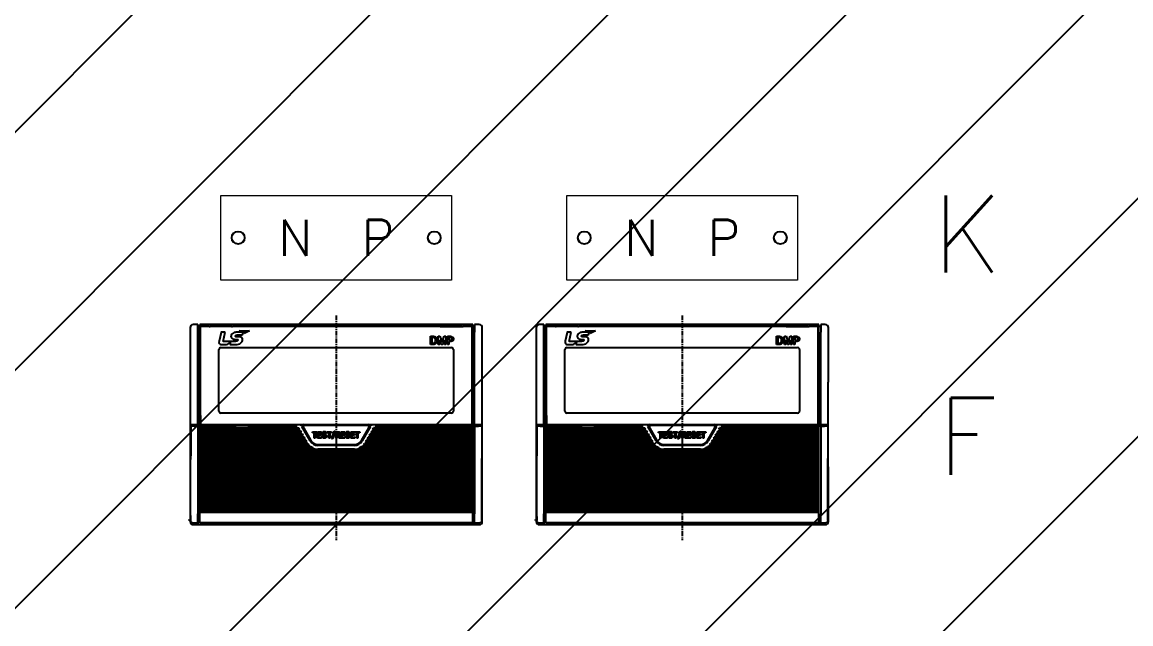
# Model space of a CAD drawing. Header units: millimetres. Extents: x 60229 to 91621, y 21923 to 36546.
# Drawn here: x 68037 to 68325.3, y 29774.8 to 29931.2 of the extents above; entities that cross this region are included whole.
import ezdxf
from ezdxf.enums import TextEntityAlignment as Align

# ---------------------------------------------------------------- set-up
doc = ezdxf.new("R2010")
doc.units = ezdxf.units.MM
doc.linetypes.add('CENTER', pattern=[2, 1.25, -0.25, 0.25, -0.25])
for name, color, linetype in [('3_ALL_AXES', 7, 'Continuous'), ('BUTTON_DOWN_DXF_BL2', 7, 'Continuous'), ('BUTTON_TEST_DXF_BL4', 7, 'Continuous'), ('CASE_DISPLAY_FRONT_BL3', 7, 'Continuous'), ('CASE_DISPLAY_REAR_BL8', 7, 'Continuous'), ('CONNECTOR_J_S_BL1', 7, 'Continuous'), ('COVER_DISPLAY_BL5', 7, 'Continuous'), ('DOOR', 7, 'Continuous'), ('SCREW_M2_5X6_CH_BL12', 7, 'Continuous'), ('SUPPORTER_BUTTON_BL9', 7, 'Continuous'), ('WINDOW_BL7', 7, 'Continuous'), ('WINDOW_DXF_BL6', 7, 'Continuous')]:
    doc.layers.add(name, color=color, linetype=linetype)
doc.styles.add('GHS', font='romans.shx', dxfattribs={"bigfont": 'ghs.shx'})
doc.styles.add('ROMANS', font='romans.shx', dxfattribs={"bigfont": 'fhg.shx'})

# ---------------------------------------------------------------- blocks, each defined once
blk = doc.blocks.new('A$C04891F24')
at = {"color": 64, "lineweight": 0}
for p, q in [((0, 22), (60, 22)), ((0, 0), (0, 22)), ((60, 22), (60, 0)), ((60, 0), (0, 0))]:
    blk.add_line(p, q, dxfattribs=at)
for centre in [(4.5, 11), (55.5, 11)]:
    blk.add_circle(centre, 1.75, dxfattribs=at)
at = {"layer": 'DOOR', "color": 146}
for centre in [(4.5, 11), (55.5, 11)]:
    blk.add_circle(centre, 1.65, dxfattribs=at)
at = {"color": 254, "lineweight": 0, "style": 'GHS'}
blk.add_text('N  P', height=9.374, dxfattribs=at).set_placement((30, 11), align=Align.MIDDLE)
blk = doc.blocks.new('A$C7ED919AA')
at = {"layer": '3_ALL_AXES', "color": 1, "linetype": 'CENTER'}
blk.add_line((38.2, 58.45), (38.2, 0), dxfattribs=at)
at = {"layer": 'BUTTON_DOWN_DXF_BL2', "color": 7, "linetype": 'Continuous'}
blk.add_line((0, 5.18), (0, 5.38), dxfattribs=at)
blk.add_arc((0.1, -72.21), 77.4, 89.926, 90.074, dxfattribs=at)
at = {"layer": 'BUTTON_TEST_DXF_BL4', "color": 7, "linetype": 'Continuous'}
for p, q in [((32.01, 27.97), (32.01, 28.23)), ((32.01, 28.23), (33.2, 28.23)), ((32.48, 27.97), (32.01, 27.97)), ((32.48, 26.58), (32.48, 27.97)), ((32.74, 26.58), (32.48, 26.58)), ((32.74, 27.97), (32.74, 26.58)), ((33.2, 27.97), (32.74, 27.97)), ((33.2, 28.23), (33.2, 27.97)), ((33.34, 26.59), (33.34, 28.24)), ((33.34, 28.24), (34.38, 28.24)), ((34.4, 26.59), (33.34, 26.59)), ((33.6, 27.97), (33.6, 27.56)), ((34.38, 27.97), (33.6, 27.97)), ((33.6, 27.56), (34.34, 27.56)), ((33.6, 27.3), (33.6, 26.85)), ((34.34, 27.3), (33.6, 27.3)), ((33.6, 26.85), (34.4, 26.86)), ((34.34, 27.56), (34.34, 27.3)), ((34.38, 28.24), (34.38, 27.97)), ((34.4, 26.86), (34.4, 26.59)), ((34.53, 27.15), (34.78, 27.15)), ((35.09, 27.31), (34.98, 27.34)), ((35.66, 27.74), (35.4, 27.74)), ((35.79, 27.97), (35.79, 28.23)), ((35.79, 28.23), (36.98, 28.23)), ((36.25, 27.97), (35.79, 27.97)), ((36.25, 26.58), (36.25, 27.97)), ((36.51, 26.58), (36.25, 26.58)), ((36.51, 27.97), (36.51, 26.58)), ((36.98, 27.97), (36.51, 27.97)), ((36.98, 28.23), (36.98, 27.97)), ((37, 26.36), (37.65, 28.4)), ((37.28, 26.36), (37, 26.36)), ((37.93, 28.4), (37.28, 26.36)), ((37.65, 28.4), (37.93, 28.4)), ((38.07, 26.58), (38.07, 28.24)), ((38.07, 28.24), (38.68, 28.24)), ((38.33, 26.58), (38.07, 26.58)), ((38.32, 27.98), (38.32, 27.51)), ((38.64, 27.98), (38.32, 27.98)), ((38.32, 27.51), (38.64, 27.51)), ((38.33, 27.23), (38.33, 26.58)), ((38.55, 27.23), (38.33, 27.23)), ((38.96, 26.58), (38.55, 27.23)), ((38.85, 27.25), (39.28, 26.58)), ((39.28, 26.58), (38.96, 26.58)), ((39.42, 26.59), (39.42, 28.24)), ((39.42, 28.24), (40.45, 28.24)), ((40.47, 26.59), (39.42, 26.59)), ((39.67, 27.97), (39.67, 27.56)), ((40.45, 27.97), (39.67, 27.97)), ((39.67, 27.56), (40.42, 27.56)), ((39.67, 27.3), (39.67, 26.85)), ((40.42, 27.3), (39.67, 27.3)), ((39.67, 26.85), (40.47, 26.86)), ((40.42, 27.56), (40.42, 27.3)), ((40.45, 28.24), (40.45, 27.97)), ((40.47, 26.86), (40.47, 26.59)), ((40.6, 27.15), (40.85, 27.15)), ((41.16, 27.31), (41.05, 27.34)), ((41.73, 27.74), (41.47, 27.74)), ((41.98, 26.59), (41.98, 28.24)), ((41.98, 28.24), (43.02, 28.24)), ((43.04, 26.59), (41.98, 26.59)), ((42.24, 27.97), (42.24, 27.56)), ((43.02, 27.97), (42.24, 27.97)), ((42.24, 27.56), (42.98, 27.56)), ((42.24, 27.3), (42.24, 26.85)), ((42.98, 27.3), (42.24, 27.3)), ((42.24, 26.85), (43.04, 26.86)), ((42.98, 27.56), (42.98, 27.3)), ((43.02, 28.24), (43.02, 27.97)), ((43.04, 26.86), (43.04, 26.59)), ((43.13, 27.97), (43.13, 28.23)), ((43.13, 28.23), (44.31, 28.23)), ((43.59, 27.97), (43.13, 27.97)), ((43.59, 26.58), (43.59, 27.97)), ((43.85, 26.58), (43.59, 26.58)), ((43.85, 27.97), (43.85, 26.58)), ((44.31, 27.97), (43.85, 27.97)), ((44.31, 28.23), (44.31, 27.97)), ((0.3, 5.18), (0.3, 5.38))]:
    blk.add_line(p, q, dxfattribs=at)
for centre, radius, start, end in [((35.2, 28.08), 0.767, 244.4918, 253.3855), ((34.89, 26.31), 1.28, 68.8377, 74.2924), ((35.01, 26.62), 0.943, 60.8773, 68.9268), ((41.27, 28.08), 0.767, 244.4918, 253.3855), ((40.96, 26.31), 1.28, 68.8377, 74.2924), ((41.08, 26.62), 0.943, 60.8773, 68.9268), ((0.4, -72.21), 77.4, 89.926, 90.074)]:
    blk.add_arc(centre, radius, start, end, dxfattribs=at)
for points, knots in [([(34.61, 26.84), (34.59, 26.87), (34.54, 26.97), (34.52, 27.08), (34.53, 27.15)], [0, 0, 0, 0, 0.320055, 1, 1, 1, 1]), ([(35.13, 26.81), (35.2, 26.81), (35.31, 26.83), (35.4, 26.92), (35.43, 27), (35.43, 27.08), (35.39, 27.17), (35.31, 27.24), (35.2, 27.28), (35.09, 27.31), (34.98, 27.34), (34.82, 27.4), (34.66, 27.51), (34.58, 27.69), (34.57, 27.84), (34.61, 28), (34.69, 28.12), (34.79, 28.2), (34.88, 28.25), (34.99, 28.28), (35.12, 28.29), (35.22, 28.28), (35.27, 28.27), (35.28, 28.26)], [0, 0, 0, 0, 0.081285, 0.113964, 0.147052, 0.175054, 0.200845, 0.255077, 0.296433, 0.337555, 0.379941, 0.425129, 0.532552, 0.585188, 0.644262, 0.70528, 0.772152, 0.807855, 0.846691, 0.88939, 0.937337, 0.990534, 1, 1, 1, 1]), ([(34.87, 27.38), (34.83, 27.4), (34.74, 27.45), (34.64, 27.55), (34.58, 27.69), (34.58, 27.79), (34.58, 27.84)], [0, 0, 0, 0, 0.254124, 0.492511, 0.731631, 1, 1, 1, 1]), ([(35.64, 27.27), (35.67, 27.24), (35.7, 27.15), (35.71, 26.99), (35.66, 26.82), (35.54, 26.67), (35.39, 26.58), (35.25, 26.54), (35.12, 26.54), (34.99, 26.55), (34.83, 26.6), (34.7, 26.7), (34.63, 26.8), (34.61, 26.84)], [0, 0, 0, 0, 0.07731, 0.160299, 0.26783, 0.377437, 0.494996, 0.561085, 0.633246, 0.712406, 0.786822, 0.925595, 1, 1, 1, 1]), ([(34.78, 27.15), (34.78, 27.1), (34.8, 27.01), (34.87, 26.9), (34.99, 26.82), (35.08, 26.81), (35.13, 26.81)], [0, 0, 0, 0, 0.251102, 0.493447, 0.738632, 1, 1, 1, 1]), ([(35.12, 28.02), (35.08, 28.02), (35, 28.01), (34.91, 27.96), (34.87, 27.89), (34.85, 27.82), (34.86, 27.74), (34.91, 27.68), (34.97, 27.64), (35.03, 27.61), (35.09, 27.59), (35.13, 27.57), (35.18, 27.56), (35.26, 27.54), (35.36, 27.51), (35.51, 27.44), (35.6, 27.34), (35.64, 27.27)], [0, 0, 0, 0, 0.091575, 0.1578, 0.214846, 0.268014, 0.324285, 0.377493, 0.433651, 0.490079, 0.52214, 0.558037, 0.596952, 0.638138, 0.726753, 0.822901, 1, 1, 1, 1]), ([(35.4, 27.74), (35.4, 27.77), (35.39, 27.84), (35.34, 27.94), (35.24, 28.01), (35.16, 28.02), (35.12, 28.02)], [0, 0, 0, 0, 0.232911, 0.467873, 0.711657, 1, 1, 1, 1]), ([(35.33, 27.93), (35.3, 27.98), (35.22, 28.01), (35.14, 28.02), (35.12, 28.02)], [0, 0, 0, 0, 0.708959, 1, 1, 1, 1]), ([(35.13, 26.81), (35.15, 26.81), (35.22, 26.81), (35.29, 26.83), (35.34, 26.86)], [0, 0, 0, 0, 0.294397, 1, 1, 1, 1]), ([(35.28, 28.26), (35.31, 28.26), (35.38, 28.23), (35.47, 28.17), (35.52, 28.11), (35.54, 28.08)], [0, 0, 0, 0, 0.308307, 0.665448, 1, 1, 1, 1]), ([(35.28, 28.26), (35.31, 28.26), (35.38, 28.23), (35.47, 28.17), (35.54, 28.09), (35.6, 28), (35.64, 27.91), (35.65, 27.82), (35.66, 27.76), (35.66, 27.74)], [0, 0, 0, 0, 0.143398, 0.309521, 0.465137, 0.613143, 0.7557, 0.887146, 1, 1, 1, 1]), ([(35.7, 27.01), (35.7, 26.95), (35.66, 26.82), (35.58, 26.72), (35.54, 26.68)], [0, 0, 0, 0, 0.495223, 1, 1, 1, 1]), ([(38.84, 27.56), (38.86, 27.58), (38.9, 27.62), (38.92, 27.69), (38.92, 27.74), (38.92, 27.8), (38.9, 27.86), (38.84, 27.93), (38.75, 27.97), (38.68, 27.98), (38.64, 27.98)], [0, 0, 0, 0, 0.155421, 0.239396, 0.333226, 0.422801, 0.5043, 0.660266, 0.823255, 1, 1, 1, 1]), ([(38.68, 28.24), (38.75, 28.24), (38.88, 28.21), (39.05, 28.11), (39.16, 27.94), (39.2, 27.75), (39.17, 27.58), (39.1, 27.43), (38.99, 27.31), (38.9, 27.26), (38.85, 27.25)], [0, 0, 0, 0, 0.140579, 0.275576, 0.411598, 0.551412, 0.671749, 0.786967, 0.896228, 1, 1, 1, 1]), ([(40.68, 26.84), (40.66, 26.87), (40.61, 26.97), (40.59, 27.08), (40.6, 27.15)], [0, 0, 0, 0, 0.320055, 1, 1, 1, 1]), ([(41.2, 26.81), (41.27, 26.81), (41.38, 26.83), (41.47, 26.92), (41.5, 27), (41.5, 27.08), (41.47, 27.17), (41.38, 27.24), (41.27, 27.28), (41.16, 27.31), (41.05, 27.34), (40.89, 27.4), (40.73, 27.51), (40.65, 27.69), (40.64, 27.84), (40.68, 28), (40.76, 28.12), (40.86, 28.2), (40.95, 28.25), (41.06, 28.28), (41.19, 28.29), (41.29, 28.28), (41.34, 28.27), (41.35, 28.26)], [0, 0, 0, 0, 0.081285, 0.113964, 0.147052, 0.175054, 0.200845, 0.255077, 0.296433, 0.337555, 0.379941, 0.425129, 0.532552, 0.585188, 0.644262, 0.70528, 0.772152, 0.807855, 0.846691, 0.88939, 0.937337, 0.990534, 1, 1, 1, 1]), ([(40.72, 27.56), (40.68, 27.61), (40.65, 27.71), (40.65, 27.81), (40.65, 27.84)], [0, 0, 0, 0, 0.72263, 1, 1, 1, 1]), ([(41.71, 27.27), (41.74, 27.24), (41.77, 27.15), (41.78, 26.99), (41.73, 26.82), (41.61, 26.67), (41.46, 26.58), (41.32, 26.54), (41.2, 26.54), (41.07, 26.55), (40.91, 26.6), (40.77, 26.7), (40.7, 26.8), (40.68, 26.84)], [0, 0, 0, 0, 0.07731, 0.160299, 0.26783, 0.377437, 0.494996, 0.561085, 0.633246, 0.712406, 0.786822, 0.925595, 1, 1, 1, 1]), ([(40.85, 27.15), (40.85, 27.1), (40.87, 27.01), (40.94, 26.9), (41.06, 26.82), (41.15, 26.81), (41.2, 26.81)], [0, 0, 0, 0, 0.251102, 0.493447, 0.738632, 1, 1, 1, 1]), ([(41.19, 28.02), (41.15, 28.02), (41.07, 28.01), (40.98, 27.96), (40.94, 27.89), (40.92, 27.82), (40.93, 27.74), (40.98, 27.68), (41.04, 27.64), (41.1, 27.61), (41.16, 27.59), (41.2, 27.57), (41.25, 27.56), (41.33, 27.54), (41.43, 27.51), (41.58, 27.44), (41.67, 27.34), (41.71, 27.27)], [0, 0, 0, 0, 0.091575, 0.1578, 0.214846, 0.268014, 0.324285, 0.377493, 0.433651, 0.490079, 0.52214, 0.558037, 0.596952, 0.638138, 0.726753, 0.822901, 1, 1, 1, 1]), ([(41.47, 27.74), (41.47, 27.77), (41.46, 27.84), (41.41, 27.94), (41.31, 28.01), (41.23, 28.02), (41.19, 28.02)], [0, 0, 0, 0, 0.232911, 0.467873, 0.711657, 1, 1, 1, 1]), ([(41.4, 27.93), (41.37, 27.98), (41.29, 28.01), (41.21, 28.02), (41.19, 28.02)], [0, 0, 0, 0, 0.708959, 1, 1, 1, 1]), ([(41.2, 26.81), (41.22, 26.81), (41.29, 26.81), (41.37, 26.83), (41.41, 26.86)], [0, 0, 0, 0, 0.294397, 1, 1, 1, 1]), ([(41.35, 28.26), (41.38, 28.26), (41.45, 28.23), (41.54, 28.17), (41.59, 28.11), (41.61, 28.08)], [0, 0, 0, 0, 0.308307, 0.665448, 1, 1, 1, 1]), ([(41.35, 28.26), (41.38, 28.26), (41.45, 28.23), (41.54, 28.17), (41.61, 28.09), (41.67, 28), (41.71, 27.91), (41.73, 27.82), (41.73, 27.76), (41.73, 27.74)], [0, 0, 0, 0, 0.143398, 0.309521, 0.465137, 0.613143, 0.7557, 0.887146, 1, 1, 1, 1])]:
    blk.add_open_spline(points, degree=3, knots=knots, dxfattribs=at)
for points in [[(34.68, 26.74), (34.63, 26.79), (34.59, 26.86), (34.56, 26.93)], [(34.58, 27.84), (34.58, 27.89), (34.6, 27.94), (34.62, 27.99)], [(34.62, 27.99), (34.64, 28.05), (34.68, 28.1), (34.72, 28.14)], [(34.87, 26.59), (34.8, 26.63), (34.73, 26.68), (34.68, 26.74)], [(34.72, 28.14), (34.76, 28.18), (34.82, 28.22), (34.88, 28.24)], [(34.78, 27.15), (34.78, 27.1), (34.79, 27.06), (34.81, 27.02)], [(34.81, 27.02), (34.82, 26.98), (34.85, 26.94), (34.88, 26.91)], [(34.86, 27.82), (34.85, 27.77), (34.87, 27.71), (34.91, 27.68)], [(34.87, 27.89), (34.86, 27.87), (34.86, 27.84), (34.86, 27.82)], [(34.91, 27.95), (34.9, 27.94), (34.88, 27.91), (34.87, 27.89)], [(34.88, 26.91), (34.91, 26.88), (34.95, 26.85), (34.99, 26.83)], [(34.99, 28), (34.97, 27.99), (34.94, 27.97), (34.91, 27.95)], [(34.91, 27.68), (34.95, 27.65), (35, 27.62), (35.04, 27.6)], [(34.99, 26.83), (35.03, 26.82), (35.08, 26.81), (35.13, 26.81)], [(35.04, 27.6), (35.07, 27.59), (35.1, 27.58), (35.13, 27.57)], [(35.19, 27.28), (35.16, 27.29), (35.13, 27.3), (35.09, 27.31)], [(35.13, 27.57), (35.17, 27.56), (35.2, 27.55), (35.24, 27.54)], [(35.29, 27.24), (35.26, 27.25), (35.23, 27.27), (35.19, 27.28)], [(35.4, 27.14), (35.37, 27.18), (35.34, 27.21), (35.29, 27.24)], [(35.4, 27.74), (35.4, 27.81), (35.38, 27.88), (35.33, 27.93)], [(35.34, 26.86), (35.38, 26.9), (35.41, 26.95), (35.43, 27.01)], [(35.54, 26.68), (35.49, 26.64), (35.43, 26.6), (35.36, 26.58)], [(35.43, 27.01), (35.43, 27.05), (35.43, 27.1), (35.4, 27.14)], [(35.47, 27.45), (35.54, 27.41), (35.6, 27.34), (35.64, 27.27)], [(35.54, 28.08), (35.58, 28.03), (35.61, 27.97), (35.63, 27.91)], [(35.63, 27.91), (35.65, 27.85), (35.66, 27.79), (35.66, 27.74)], [(35.64, 27.27), (35.69, 27.2), (35.71, 27.1), (35.7, 27.01)], [(38.84, 27.92), (38.78, 27.96), (38.71, 27.98), (38.64, 27.98)], [(38.64, 27.51), (38.71, 27.51), (38.78, 27.52), (38.84, 27.56)], [(38.68, 28.24), (38.75, 28.24), (38.82, 28.23), (38.88, 28.2)], [(38.99, 27.32), (38.95, 27.29), (38.9, 27.26), (38.85, 27.25)], [(38.88, 28.2), (38.94, 28.18), (38.99, 28.14), (39.04, 28.1)], [(39.09, 27.43), (39.06, 27.39), (39.03, 27.35), (38.99, 27.32)], [(39.04, 28.1), (39.08, 28.05), (39.12, 28), (39.15, 27.94)], [(39.16, 27.58), (39.15, 27.53), (39.12, 27.48), (39.09, 27.43)], [(40.75, 26.74), (40.7, 26.79), (40.66, 26.86), (40.63, 26.93)], [(40.65, 27.84), (40.65, 27.89), (40.67, 27.94), (40.69, 27.99)], [(40.69, 27.99), (40.71, 28.05), (40.75, 28.1), (40.79, 28.14)], [(40.94, 26.59), (40.87, 26.63), (40.8, 26.68), (40.75, 26.74)], [(40.79, 28.14), (40.83, 28.18), (40.89, 28.22), (40.95, 28.24)], [(40.85, 27.15), (40.85, 27.1), (40.86, 27.06), (40.88, 27.02)], [(40.88, 27.02), (40.89, 26.98), (40.92, 26.94), (40.95, 26.91)], [(40.93, 27.82), (40.92, 27.77), (40.94, 27.71), (40.98, 27.68)], [(40.94, 27.89), (40.93, 27.87), (40.93, 27.84), (40.93, 27.82)], [(40.99, 27.95), (40.97, 27.94), (40.95, 27.91), (40.94, 27.89)], [(40.95, 26.91), (40.98, 26.88), (41.02, 26.85), (41.06, 26.83)], [(40.98, 27.68), (41.02, 27.65), (41.07, 27.62), (41.11, 27.6)], [(41.06, 28), (41.04, 27.99), (41.01, 27.97), (40.99, 27.95)], [(41.06, 26.83), (41.1, 26.82), (41.15, 26.81), (41.2, 26.81)], [(41.11, 27.6), (41.14, 27.59), (41.17, 27.58), (41.2, 27.57)], [(41.27, 27.28), (41.23, 27.29), (41.2, 27.3), (41.16, 27.31)], [(41.2, 27.57), (41.24, 27.56), (41.27, 27.55), (41.31, 27.54)], [(41.37, 27.24), (41.33, 27.25), (41.3, 27.27), (41.27, 27.28)], [(41.47, 27.14), (41.45, 27.18), (41.41, 27.21), (41.37, 27.24)], [(41.47, 27.74), (41.47, 27.81), (41.45, 27.88), (41.4, 27.93)], [(41.41, 26.86), (41.45, 26.9), (41.49, 26.95), (41.5, 27.01)], [(41.61, 26.68), (41.56, 26.64), (41.5, 26.6), (41.43, 26.58)], [(41.5, 27.01), (41.51, 27.05), (41.5, 27.1), (41.47, 27.14)], [(41.54, 27.45), (41.61, 27.41), (41.67, 27.34), (41.71, 27.27)], [(41.61, 28.08), (41.65, 28.03), (41.69, 27.97), (41.7, 27.91)], [(41.72, 26.83), (41.69, 26.77), (41.65, 26.72), (41.61, 26.68)], [(41.7, 27.91), (41.72, 27.85), (41.73, 27.79), (41.73, 27.74)], [(41.71, 27.27), (41.76, 27.2), (41.78, 27.1), (41.77, 27.01)], [(41.77, 27.01), (41.77, 26.95), (41.75, 26.89), (41.72, 26.83)]]:
    blk.add_open_spline(points, degree=3, dxfattribs=at)
at = {"layer": 'CASE_DISPLAY_FRONT_BL3', "color": 7, "linetype": 'Continuous'}
for p, q in [((0.2, 55.28), (0.2, 41.07)), ((2.2, 56.08), (1, 56.08)), ((2.2, 54.12), (2.2, 56.08)), ((2.2, 55.58), (2.7, 55.58)), ((2.7, 30.08), (2.7, 56.08)), ((73.7, 56.08), (2.7, 56.08)), ((2.7, 55.64), (5.2, 55.64)), ((11, 55.61), (5.4, 55.61)), ((11.2, 55.64), (65.2, 55.64)), ((65.4, 55.61), (71, 55.61)), ((71.2, 55.64), (73.7, 55.64)), ((73.7, 30.08), (73.7, 56.08)), ((74.2, 55.58), (73.7, 55.58)), ((74.2, 56.08), (74.2, 54.12)), ((75.4, 56.08), (74.2, 56.08)), ((76.2, 41.07), (76.2, 55.28)), ((2.2, 30.08), (2.2, 54.12)), ((74.2, 30.08), (74.2, 54.12)), ((0.2, 41.07), (0.21, 41.07)), ((0.21, 41.07), (0.21, 41.07)), ((76.19, 41.07), (76.19, 41.07)), ((76.19, 41.07), (76.2, 41.07)), ((0.23, 39.08), (0.23, 21.08)), ((76.17, 21.08), (76.17, 39.08)), ((0.53, 30.08), (2.9, 30.08)), ((2.25, 30.08), (2.25, 29.73)), ((12.05, 30.08), (12.05, 29.73)), ((15.35, 30.08), (15.35, 29.73)), ((27.85, 30.08), (28.05, 29.73)), ((48.35, 29.73), (48.55, 30.08)), ((61.05, 30.08), (61.05, 29.73)), ((64.35, 30.08), (64.35, 29.73)), ((73.5, 30.08), (75.87, 30.08)), ((74.15, 29.73), (74.15, 30.08)), ((76.17, 20.82), (76.17, 21.08)), ((0.2, 19.09), (0.2, 4.88)), ((0.21, 19.09), (0.2, 19.09)), ((0.21, 19.09), (0.21, 19.09)), ((76.2, 19.09), (76.19, 19.09)), ((76.19, 19.09), (76.19, 19.09)), ((76.2, 4.88), (76.2, 19.09)), ((1, 4.08), (75.4, 4.08)), ((2.25, 4.83), (2.25, 4.57)), ((74.15, 4.57), (74.15, 4.83))]:
    blk.add_line(p, q, dxfattribs=at)
for centre, radius, start, end in [((5.4, 57.09), 1.48, 265.113, 268.2413), ((5.4, 57.1), 1.49, 268.1836, 269.9786), ((11, 57.1), 1.49, 270.0214, 271.8172), ((11, 57.13), 1.52, 271.783, 273.3651), ((65.4, 57.09), 1.48, 265.113, 268.2413), ((65.4, 57.1), 1.49, 268.1836, 269.9786), ((71, 57.1), 1.49, 270.0214, 271.8172), ((71, 57.13), 1.52, 271.783, 273.3651), ((29.87, 29.58), 0.9, 146.1172, 170.3286), ((29.87, 29.58), 0.5, 90, 200.0069), ((46.53, 29.58), 0.5, 339.9942, 90), ((46.53, 29.58), 0.9, 10.1229, 33.8829), ((2.46, 4.57), 0.21, 191.704, 202.0563), ((2.45, 4.57), 0.201, 202.1445, 212.087), ((73.95, 4.61), 0.2, 269.9969, 326.9219), ((73.94, 4.57), 0.21, 337.9437, 348.296), ((73.95, 4.61), 0.2, 349.0627, 359.9552), ((73.96, 4.57), 0.193, 354.1017, 359.9524), ((73.94, 4.57), 0.208, 348.2272, 354.1171)]:
    blk.add_arc(centre, radius, start, end, dxfattribs=at)
for centre, major_axis, start_param, end_param in [((1, 55.28), (-0.338, 0.725), -0.436399, 1.134078), ((75.4, 55.28), (0.338, 0.725), -1.134078, 0.436399), ((1, 4.88), (0.338, 0.725), -4.27567, -2.705194), ((75.4, 4.88), (-0.338, 0.725), -3.577991, -2.007515)]:
    blk.add_ellipse(centre, major_axis=major_axis, ratio=0.999583, start_param=start_param, end_param=end_param, dxfattribs=at)
for points, knots in [([(0.21, 41.07), (0.21, 41.07), (0.21, 41.05), (0.21, 41.02), (0.21, 40.97), (0.22, 40.91), (0.22, 40.82), (0.22, 40.68), (0.22, 40.46), (0.23, 40.16), (0.23, 39.82), (0.23, 39.46), (0.23, 39.21), (0.23, 39.08)], [0, 0, 0, 0, 0.006171, 0.021824, 0.046726, 0.080599, 0.12316, 0.174097, 0.298825, 0.449831, 0.622337, 0.808815, 1, 1, 1, 1]), ([(76.17, 39.08), (76.17, 39.21), (76.17, 39.46), (76.17, 39.83), (76.17, 40.16), (76.18, 40.46), (76.18, 40.68), (76.18, 40.82), (76.18, 40.91), (76.19, 40.97), (76.19, 41.02), (76.19, 41.05), (76.19, 41.07), (76.19, 41.07)], [0, 0, 0, 0, 0.192933, 0.378638, 0.55022, 0.701112, 0.825544, 0.876383, 0.918982, 0.95298, 0.978033, 0.993805, 1, 1, 1, 1]), ([(1.25, 29.77), (1.25, 29.82), (1.25, 29.89), (1.25, 29.99), (1.26, 30.05), (1.25, 30.07), (1.26, 30.08)], [0, 0, 0, 0, 0.422136, 0.731008, 0.924015, 1, 1, 1, 1]), ([(75.15, 29.77), (75.15, 29.82), (75.15, 29.89), (75.15, 29.99), (75.14, 30.05), (75.15, 30.07), (75.14, 30.08)], [0, 0, 0, 0, 0.422136, 0.731008, 0.924015, 1, 1, 1, 1]), ([(0.23, 21.08), (0.23, 20.95), (0.23, 20.7), (0.23, 20.34), (0.23, 20), (0.22, 19.7), (0.22, 19.49), (0.22, 19.34), (0.22, 19.26), (0.21, 19.19), (0.21, 19.14), (0.21, 19.11), (0.21, 19.09), (0.21, 19.09)], [0, 0, 0, 0, 0.192933, 0.378638, 0.55022, 0.701112, 0.825544, 0.876383, 0.918982, 0.95298, 0.978033, 0.993805, 1, 1, 1, 1]), ([(76.19, 19.09), (76.19, 19.09), (76.19, 19.11), (76.19, 19.13), (76.19, 19.18), (76.18, 19.23), (76.18, 19.3), (76.18, 19.43), (76.18, 19.61), (76.17, 19.87), (76.17, 20.16), (76.17, 20.48), (76.17, 20.71), (76.17, 20.82)], [0, 0, 0, 0, 0.006068, 0.021273, 0.045423, 0.078276, 0.119584, 0.169094, 0.291086, 0.439963, 0.611585, 0.800866, 1, 1, 1, 1]), ([(2.28, 4.46), (2.3, 4.43), (2.35, 4.38), (2.42, 4.36), (2.45, 4.36)], [0, 0, 0, 0, 0.529516, 1, 1, 1, 1]), ([(73.95, 4.36), (73.98, 4.36), (74.01, 4.37), (74.05, 4.39), (74.05, 4.39)], [0, 0, 0, 0, 0.739922, 1, 1, 1, 1]), ([(74.05, 4.39), (74.06, 4.4), (74.1, 4.42), (74.12, 4.46), (74.13, 4.49)], [0, 0, 0, 0, 0.232554, 1, 1, 1, 1])]:
    blk.add_open_spline(points, degree=3, knots=knots, dxfattribs=at)
for points in [[(76.07, 20.89), (76.07, 20.91), (76.07, 20.92), (76.06, 20.94)], [(2.25, 4.57), (2.25, 4.55), (2.25, 4.54), (2.25, 4.53)], [(74.12, 4.5), (74.13, 4.52), (74.14, 4.55), (74.15, 4.57)]]:
    blk.add_open_spline(points, degree=3, dxfattribs=at)
at = {"layer": 'CASE_DISPLAY_REAR_BL8', "color": 7, "linetype": 'Continuous'}
for p, q in [((30.05, 29.88), (30.05, 30.08)), ((30.35, 29.88), (30.35, 30.08)), ((31.85, 29.88), (31.85, 30.08)), ((32.85, 30.08), (32.85, 29.88)), ((33.85, 29.88), (33.85, 30.08)), ((38.55, 30.08), (38.55, 29.88)), ((38.55, 24.88), (38.55, 24.68))]:
    blk.add_line(p, q, dxfattribs=at)
for start, end in [(180, 181.8605), (205.6795, 207.9334)]:
    blk.add_arc((51.2, 30.08), 6.2, start, end, dxfattribs=at)
at = {"layer": 'CONNECTOR_J_S_BL1', "color": 7, "linetype": 'Continuous'}
for start, end in [(180, 182.3674), (194.8826, 198.0966)]:
    blk.add_arc((51.2, 30.08), 4.93, start, end, dxfattribs=at)
at = {"layer": 'COVER_DISPLAY_BL5', "color": 7, "linetype": 'Continuous'}
for p, q in [((0.36, 29.77), (0.42, 29.72)), ((0.36, 29.77), (0.36, 29.77)), ((2.2, 29.77), (0.36, 29.77)), ((0.36, 29.76), (0.36, 22)), ((1.22, 29.71), (2.2, 29.71)), ((2.2, 29.73), (2.2, 29.77)), ((2.2, 29.73), (12.2, 29.73)), ((2.2, 29.72), (2.7, 29.72)), ((2.2, 29.71), (2.2, 6.88)), ((2.7, 4.53), (2.7, 29.71)), ((2.7, 29.21), (28.5, 29.21)), ((2.7, 28.91), (28.67, 28.91)), ((12.2, 30.08), (12.2, 29.74)), ((12.2, 29.73), (12.2, 29.74)), ((15.2, 29.74), (12.2, 29.74)), ((15.2, 30.08), (15.2, 29.74)), ((15.2, 29.73), (15.2, 29.74)), ((15.2, 29.73), (28.05, 29.73)), ((28.67, 28.91), (28.5, 29.21)), ((28.81, 28.41), (28.52, 28.91)), ((31.45, 25.83), (29.29, 29.58)), ((47.11, 29.58), (44.95, 25.83)), ((47.88, 28.91), (47.59, 28.41)), ((47.73, 28.91), (47.9, 29.21)), ((47.73, 28.91), (73.7, 28.91)), ((73.7, 29.21), (47.9, 29.21)), ((48.35, 29.73), (61.2, 29.73)), ((61.2, 30.08), (61.2, 29.74)), ((61.2, 29.74), (64.2, 29.74)), ((61.2, 29.74), (61.2, 29.73)), ((64.2, 30.08), (64.2, 29.74)), ((64.2, 29.74), (64.2, 29.73)), ((64.2, 29.73), (74.2, 29.73)), ((74.2, 29.72), (73.7, 29.72)), ((73.7, 4.53), (73.7, 29.71)), ((76.04, 29.77), (74.2, 29.77)), ((74.2, 29.77), (74.2, 29.73)), ((74.2, 29.71), (75.18, 29.71)), ((74.2, 29.71), (74.2, 6.88)), ((76.04, 29.77), (75.98, 29.72)), ((76.04, 29.77), (76.04, 29.77)), ((76.04, 29.76), (76.04, 22)), ((2.7, 28.41), (28.96, 28.41)), ((2.7, 28.11), (29.14, 28.11)), ((2.7, 27.61), (29.43, 27.61)), ((2.7, 27.31), (29.6, 27.31)), ((2.7, 26.81), (29.89, 26.81)), ((2.7, 26.51), (30.06, 26.51)), ((2.7, 26.01), (30.35, 26.01)), ((29.14, 28.11), (28.96, 28.41)), ((29.27, 27.61), (28.98, 28.11)), ((29.6, 27.31), (29.43, 27.61)), ((29.73, 26.81), (29.44, 27.31)), ((30.06, 26.51), (29.89, 26.81)), ((30.2, 26.01), (29.91, 26.51)), ((30.52, 25.71), (30.35, 26.01)), ((45.88, 25.71), (46.05, 26.01)), ((73.7, 26.01), (46.05, 26.01)), ((46.49, 26.51), (46.2, 26.01)), ((46.34, 26.51), (46.51, 26.81)), ((46.34, 26.51), (73.7, 26.51)), ((73.7, 26.81), (46.51, 26.81)), ((46.96, 27.31), (46.67, 26.81)), ((46.8, 27.31), (46.97, 27.61)), ((46.8, 27.31), (73.7, 27.31)), ((73.7, 27.61), (46.97, 27.61)), ((47.42, 28.11), (47.13, 27.61)), ((47.26, 28.11), (47.44, 28.41)), ((47.26, 28.11), (73.7, 28.11)), ((73.7, 28.41), (47.44, 28.41)), ((2.7, 25.71), (30.52, 25.71)), ((2.7, 25.21), (30.82, 25.21)), ((2.7, 24.91), (31.05, 24.91)), ((2.7, 24.41), (31.6, 24.41)), ((2.7, 24.11), (32.11, 24.11)), ((73.7, 23.61), (2.7, 23.61)), ((2.7, 23.31), (73.7, 23.31)), ((30.59, 25.33), (30.37, 25.71)), ((42.95, 24.68), (33.45, 24.68)), ((42.95, 23.68), (33.45, 23.68)), ((44.29, 24.11), (73.7, 24.11)), ((44.8, 24.41), (73.7, 24.41)), ((45.35, 24.91), (73.7, 24.91)), ((45.58, 25.21), (73.7, 25.21)), ((46.03, 25.71), (45.81, 25.33)), ((45.88, 25.71), (73.7, 25.71)), ((0.34, 20.86), (0.35, 21.29)), ((0.34, 6.43), (0.34, 20.86)), ((73.7, 22.81), (2.7, 22.81)), ((2.7, 22.51), (73.7, 22.51)), ((73.7, 22.01), (2.7, 22.01)), ((2.7, 21.71), (73.7, 21.71)), ((73.7, 21.21), (2.7, 21.21)), ((2.7, 20.91), (73.7, 20.91)), ((73.7, 20.41), (2.7, 20.41)), ((76.06, 20.86), (76.05, 21.29)), ((76.06, 6.43), (76.06, 20.86)), ((2.7, 20.11), (73.7, 20.11)), ((73.7, 19.61), (2.7, 19.61)), ((2.7, 19.31), (73.7, 19.31)), ((73.7, 18.81), (2.7, 18.81)), ((2.7, 18.51), (73.7, 18.51)), ((73.7, 18.01), (2.7, 18.01)), ((2.7, 17.71), (73.7, 17.71)), ((73.7, 17.21), (2.7, 17.21)), ((2.7, 16.91), (73.7, 16.91)), ((73.7, 16.41), (2.7, 16.41)), ((2.7, 16.11), (73.7, 16.11)), ((73.7, 15.61), (2.7, 15.61)), ((2.7, 15.31), (73.7, 15.31)), ((73.7, 14.81), (2.7, 14.81)), ((2.7, 14.51), (73.7, 14.51)), ((73.7, 14.01), (2.7, 14.01)), ((2.7, 13.71), (73.7, 13.71)), ((73.7, 13.21), (2.7, 13.21)), ((2.7, 12.91), (73.7, 12.91)), ((73.7, 12.41), (2.7, 12.41)), ((2.7, 12.11), (73.7, 12.11)), ((73.7, 11.61), (2.7, 11.61)), ((2.7, 11.31), (73.7, 11.31)), ((73.7, 10.81), (2.7, 10.81)), ((2.7, 10.51), (73.7, 10.51)), ((73.7, 10.01), (2.7, 10.01)), ((2.7, 9.71), (73.7, 9.71)), ((73.7, 9.21), (2.7, 9.21)), ((2.7, 8.91), (73.7, 8.91)), ((2.2, 4.43), (2.2, 6.88)), ((73.7, 8.41), (2.7, 8.41)), ((2.7, 8.11), (73.7, 8.11)), ((73.7, 7.61), (2.7, 7.61)), ((2.7, 7.31), (73.7, 7.31)), ((74.2, 4.43), (74.2, 6.88)), ((1.16, 4.43), (1.13, 4.43)), ((2.2, 4.43), (1.13, 4.43)), ((2.2, 4.83), (2.7, 4.83)), ((73.7, 4.53), (2.7, 4.53)), ((74.2, 4.83), (73.7, 4.83)), ((75.27, 4.43), (74.2, 4.43)), ((75.27, 4.43), (75.24, 4.43))]:
    blk.add_line(p, q, dxfattribs=at)
for centre, radius, start, end in [((33.45, 26.98), 3.3, 210, 212.4364), ((33.45, 26.98), 3.17, 213.983, 220.82), ((33.45, 26.98), 3.3, 218.8492, 231.1497), ((33.45, 26.98), 2.3, 210, 270), ((33.45, 26.98), 3.17, 234.2505, 245.0011), ((33.45, 26.98), 3.3, 240.4234, 270), ((42.95, 26.98), 2.3, 270, 330), ((42.95, 26.98), 3.3, 270, 299.5766), ((42.95, 26.98), 3.17, 294.9989, 305.7495), ((42.95, 26.98), 3.3, 308.8503, 321.1508), ((42.95, 26.98), 3.17, 319.18, 326.017), ((42.95, 26.98), 3.3, 327.5636, 330), ((1.13, 5.26), 0.828, 266.8924, 270.0022)]:
    blk.add_arc(centre, radius, start, end, dxfattribs=at)
for centre, major_axis, ratio, start_param, end_param in [((1.22, 29.72), (0.8, 0), 0.008727, -3.129375, -1.570796), ((75.18, 29.72), (0.8, 0), 0.008727, -1.570796, -0.012217), ((0.33, 22), (0, 1), 0.027186, -2.356194, -1.570796), ((76.07, 22), (0, 1), 0.027186, 1.570796, 2.356194), ((0.36, 6.43), (0, 2), 0.012218, 1.570796, 2.240637), ((76.04, 6.43), (0, 2), 0.012218, -2.240637, -1.570796)]:
    blk.add_ellipse(centre, major_axis=major_axis, ratio=ratio, start_param=start_param, end_param=end_param, dxfattribs=at)
for points, knots in [([(1.08, 4.43), (1, 4.43), (0.82, 4.47), (0.58, 4.62), (0.39, 4.86), (0.34, 5.07), (0.34, 5.19)], [0, 0, 0, 0, 0.222588, 0.454118, 0.707181, 1, 1, 1, 1]), ([(76.06, 5.19), (76.06, 5.07), (76, 4.85), (75.8, 4.6), (75.55, 4.46), (75.36, 4.43), (75.27, 4.43)], [0, 0, 0, 0, 0.293159, 0.545589, 0.776788, 1, 1, 1, 1])]:
    blk.add_open_spline(points, degree=3, knots=knots, dxfattribs=at)
at = {"layer": 'SCREW_M2_5X6_CH_BL12', "color": 7, "linetype": 'Continuous'}
for start, end in [(180, 189.2086), (350.7914, 0)]:
    blk.add_arc((41.7, 30.08), 1.25, start, end, dxfattribs=at)
at = {"layer": 'SUPPORTER_BUTTON_BL9', "color": 7, "linetype": 'Continuous'}
for p, q in [((29.69, 29.28), (29.8, 29.1)), ((29.79, 29.14), (31.52, 26.14)), ((46.36, 29.88), (30.04, 29.88)), ((44.77, 25.93), (46.71, 29.28)), ((31.49, 26.16), (31.63, 25.93)), ((33.45, 24.88), (42.95, 24.88))]:
    blk.add_line(p, q, dxfattribs=at)
for centre, radius, start, end in [((30.04, 29.48), 0.4, 90, 210), ((29.35, 28.88), 0.503, 336.6925, 30), ((29.35, 28.88), 0.511, 336.0467, 30), ((46.36, 29.48), 0.4, 330, 90), ((31.08, 25.88), 0.511, 30, 83.8622), ((31.08, 25.88), 0.503, 30, 83.2239), ((33.45, 26.98), 2.1, 210, 270), ((42.95, 26.98), 2.1, 270, 330)]:
    blk.add_arc(centre, radius, start, end, dxfattribs=at)
at = {"layer": 'WINDOW_BL7', "color": 7, "linetype": 'Continuous'}
for p, q in [((2.9, 30.08), (2.9, 55.64)), ((2.9, 55.64), (5.15, 55.64)), ((5.15, 55.64), (5.15, 55.62)), ((11.05, 55.61), (5.35, 55.61)), ((11.25, 55.64), (11.25, 55.62)), ((11.25, 55.64), (65.15, 55.64)), ((65.15, 55.64), (65.15, 55.62)), ((71.05, 55.61), (65.35, 55.61)), ((71.25, 55.64), (71.25, 55.62)), ((71.25, 55.64), (73.5, 55.64)), ((73.5, 55.64), (73.5, 30.08)), ((2.9, 30.08), (73.5, 30.08))]:
    blk.add_line(p, q, dxfattribs=at)
for centre, radius, start, end in [((5.36, 57.18), 1.57, 262.5349, 262.8846), ((5.36, 57.17), 1.56, 262.9115, 264.256), ((5.35, 57.11), 1.5, 264.2479, 269.985), ((11.05, 57.1), 1.49, 270.0051, 272.5884), ((11.05, 57.13), 1.52, 272.602, 274.8688), ((11.05, 57.12), 1.51, 274.8715, 275.742), ((11.05, 57.12), 1.51, 275.7216, 277.4734), ((65.34, 57.05), 1.44, 262.4979, 263.0536), ((65.35, 57.16), 1.55, 263.0806, 264.2471), ((65.35, 57.12), 1.51, 264.2441, 269.9616), ((71.05, 57.1), 1.49, 270.0051, 272.5884), ((71.05, 57.13), 1.52, 272.602, 274.8688), ((71.05, 57.12), 1.51, 274.8715, 275.742), ((71.05, 57.12), 1.51, 275.7216, 277.4734)]:
    blk.add_arc(centre, radius, start, end, dxfattribs=at)
for centre, start_param, end_param in [((5.35, 55.62), 3.141593, 3.192044), ((11.05, 55.62), -0.197611, 0), ((65.35, 55.62), 3.141593, 3.192044), ((71.05, 55.62), -0.197611, 0)]:
    blk.add_ellipse(centre, major_axis=(0.2, 0), ratio=0.026186, start_param=start_param, end_param=end_param, dxfattribs=at)
at = {"layer": 'WINDOW_DXF_BL6', "color": 7, "linetype": 'Continuous'}
for p, q in [((8.26, 53.98), (7.72, 51.76)), ((9.35, 54.08), (8.37, 54.08)), ((8.79, 51.71), (9.35, 54.08)), ((12.15, 52.2), (12.34, 52.2)), ((13.85, 54.08), (12.21, 54.08)), ((12.91, 52.86), (12.37, 52.86)), ((12.48, 53.37), (13.8, 53.37)), ((12.97, 54.48), (15.61, 54.48)), ((14.22, 54.22), (12.97, 54.48)), ((15.61, 54.48), (14.25, 53.78)), ((14.25, 53.78), (14.32, 54.08)), ((62.71, 50.92), (62.71, 53.03)), ((62.71, 53.03), (63.49, 53.03)), ((63.07, 52.69), (63.07, 51.26)), ((63.44, 52.69), (63.07, 52.69)), ((64.75, 50.93), (64.75, 53.03)), ((64.75, 53.03), (65.19, 53.03)), ((65.11, 52.11), (65.11, 50.93)), ((65.53, 50.93), (65.11, 52.11)), ((65.19, 53.03), (65.74, 51.39)), ((65.74, 51.39), (66.29, 53.03)), ((66.37, 52.12), (65.95, 50.93)), ((66.29, 53.03), (66.73, 53.03)), ((66.37, 50.93), (66.37, 52.12)), ((66.73, 53.03), (66.73, 50.93)), ((67.12, 50.92), (67.12, 53.03)), ((67.12, 53.03), (67.99, 53.03)), ((67.49, 52.69), (67.49, 52.02)), ((67.94, 52.69), (67.49, 52.69)), ((67.49, 52.02), (67.94, 52.02)), ((7.7, 33.58), (7.7, 49.58)), ((8.2, 50.08), (68.2, 50.08)), ((8.36, 50.92), (9.71, 50.92)), ((11.72, 51.71), (8.79, 51.71)), ((10.72, 51.68), (10.57, 51.05)), ((10.64, 50.92), (12.09, 50.92)), ((63.49, 50.92), (62.71, 50.92)), ((63.07, 51.26), (63.44, 51.26)), ((65.11, 50.93), (64.75, 50.93)), ((65.95, 50.93), (65.53, 50.93)), ((66.73, 50.93), (66.37, 50.93)), ((67.49, 50.92), (67.12, 50.92)), ((67.49, 51.68), (67.49, 50.92)), ((67.99, 51.68), (67.49, 51.68)), ((68.7, 49.58), (68.7, 33.58)), ((2.9, 32.43), (2.9, 30.08)), ((68.2, 33.08), (8.2, 33.08)), ((2.9, 30.08), (5.25, 30.08))]:
    blk.add_line(p, q, dxfattribs=at)
for centre, start, end in [((8.2, 49.58), 89.9903, 179.99), ((68.2, 49.58), 359.9974, 90.0223), ((8.2, 33.58), 180.01, 270.0097), ((68.2, 33.58), 269.9777, 0.0026)]:
    blk.add_arc(centre, 0.5, start, end, dxfattribs=at)
for points, knots in [([(8.37, 54.08), (8.35, 54.08), (8.29, 54.07), (8.27, 54.01), (8.26, 53.98)], [0, 0, 0, 0, 0.463815, 1, 1, 1, 1]), ([(12.21, 54.08), (11.84, 54.08), (11.28, 53.92), (10.91, 53.39), (10.81, 53.02), (10.89, 52.66), (11.3, 52.24), (11.8, 52.2), (12.15, 52.2)], [0, 0, 0, 0, 0.306937, 0.426709, 0.529244, 0.619165, 0.71389, 1, 1, 1, 1]), ([(12.37, 52.86), (12.28, 52.86), (12.14, 52.87), (12, 52.97), (11.96, 53.08), (12.01, 53.2), (12.18, 53.34), (12.36, 53.37), (12.48, 53.37)], [0, 0, 0, 0, 0.24286, 0.342878, 0.437379, 0.542598, 0.668183, 1, 1, 1, 1]), ([(12.09, 50.92), (12.55, 50.92), (13.25, 51.03), (13.76, 51.69), (13.83, 52.04), (13.84, 52.21)], [0, 0, 0, 0, 0.572538, 0.787025, 1, 1, 1, 1]), ([(12.34, 52.2), (12.42, 52.2), (12.57, 52.22), (12.66, 52.08), (12.66, 52.03)], [0, 0, 0, 0, 0.600539, 1, 1, 1, 1]), ([(13.84, 52.21), (13.85, 52.3), (13.83, 52.48), (13.65, 52.71), (13.32, 52.84), (13.06, 52.86), (12.91, 52.86)], [0, 0, 0, 0, 0.208206, 0.406653, 0.653912, 1, 1, 1, 1]), ([(13.8, 53.37), (13.81, 53.39), (13.86, 53.58), (13.9, 53.77), (13.94, 53.93)], [0, 0, 0, 0, 0.131996, 1, 1, 1, 1]), ([(13.94, 53.93), (13.95, 53.97), (13.97, 54.06), (13.88, 54.08), (13.85, 54.08)], [0, 0, 0, 0, 0.559114, 1, 1, 1, 1]), ([(14.32, 54.08), (14.33, 54.11), (14.33, 54.19), (14.25, 54.22), (14.22, 54.22)], [0, 0, 0, 0, 0.452848, 1, 1, 1, 1]), ([(63.89, 51.46), (63.94, 51.53), (64.01, 51.65), (64.05, 51.83), (64.06, 51.98), (64.05, 52.12), (64.02, 52.26), (63.96, 52.38), (63.87, 52.52), (63.7, 52.66), (63.53, 52.69), (63.44, 52.69)], [0, 0, 0, 0, 0.161013, 0.248341, 0.343293, 0.436696, 0.523078, 0.604785, 0.68459, 0.836994, 1, 1, 1, 1]), ([(63.89, 52.95), (64, 52.89), (64.21, 52.73), (64.4, 52.38), (64.47, 51.98), (64.4, 51.57), (64.21, 51.22), (63.89, 50.97), (63.63, 50.92), (63.49, 50.92)], [0, 0, 0, 0, 0.136097, 0.276383, 0.42631, 0.577285, 0.718493, 0.855161, 1, 1, 1, 1]), ([(68.07, 52.04), (68.12, 52.05), (68.18, 52.08), (68.25, 52.14), (68.29, 52.2), (68.31, 52.27), (68.32, 52.35), (68.31, 52.43), (68.28, 52.53), (68.2, 52.62), (68.07, 52.67), (67.98, 52.69), (67.94, 52.69)], [0, 0, 0, 0, 0.135827, 0.203933, 0.274237, 0.349583, 0.435425, 0.517096, 0.591187, 0.726677, 0.863673, 1, 1, 1, 1]), ([(68.26, 52.97), (68.35, 52.94), (68.5, 52.84), (68.66, 52.62), (68.72, 52.35), (68.66, 52.09), (68.5, 51.87), (68.27, 51.72), (68.08, 51.68), (67.99, 51.68)], [0, 0, 0, 0, 0.14278, 0.283481, 0.424882, 0.566282, 0.706983, 0.85016, 1, 1, 1, 1]), ([(7.72, 51.76), (7.68, 51.57), (7.71, 51.23), (8.03, 50.96), (8.25, 50.92), (8.36, 50.92)], [0, 0, 0, 0, 0.48844, 0.724499, 1, 1, 1, 1]), ([(9.71, 50.92), (9.91, 50.92), (10.3, 51.14), (10.59, 51.44), (10.69, 51.63)], [0, 0, 0, 0, 0.477517, 1, 1, 1, 1]), ([(10.57, 51.05), (10.56, 51.01), (10.56, 50.95), (10.62, 50.92), (10.64, 50.92)], [0, 0, 0, 0, 0.598222, 1, 1, 1, 1]), ([(12.56, 51.82), (12.49, 51.77), (12.2, 51.69), (11.92, 51.71), (11.72, 51.71)], [0, 0, 0, 0, 0.303031, 1, 1, 1, 1]), ([(63.44, 51.26), (63.48, 51.26), (63.65, 51.27), (63.81, 51.37), (63.89, 51.46)], [0, 0, 0, 0, 0.272753, 1, 1, 1, 1])]:
    blk.add_open_spline(points, degree=3, knots=knots, dxfattribs=at)
for points in [[(12.66, 52.03), (12.67, 51.95), (12.62, 51.87), (12.56, 51.82)], [(63.49, 53.03), (63.63, 53.03), (63.77, 53), (63.89, 52.95)], [(63.89, 52.95), (64, 52.89), (64.1, 52.81), (64.18, 52.72)], [(64.18, 52.72), (64.27, 52.62), (64.33, 52.51), (64.38, 52.38)], [(68.07, 52.67), (68.03, 52.68), (67.98, 52.69), (67.94, 52.69)], [(67.94, 52.02), (67.98, 52.02), (68.03, 52.03), (68.07, 52.04)], [(67.99, 53.03), (68.08, 53.03), (68.18, 53.01), (68.26, 52.97)], [(68.2, 52.61), (68.16, 52.63), (68.12, 52.65), (68.07, 52.67)], [(68.07, 52.04), (68.12, 52.05), (68.16, 52.07), (68.2, 52.09)], [(68.28, 52.5), (68.26, 52.54), (68.23, 52.58), (68.2, 52.61)], [(68.2, 52.09), (68.23, 52.12), (68.26, 52.16), (68.28, 52.2)], [(68.26, 52.97), (68.35, 52.94), (68.42, 52.89), (68.49, 52.83)], [(68.49, 52.83), (68.55, 52.77), (68.61, 52.69), (68.64, 52.61)], [(68.64, 52.1), (68.61, 52.02), (68.55, 51.94), (68.49, 51.88)], [(10.69, 51.63), (10.7, 51.65), (10.71, 51.67), (10.71, 51.68)], [(10.71, 51.68), (10.72, 51.68), (10.72, 51.68), (10.72, 51.68)], [(63.89, 51), (63.77, 50.94), (63.63, 50.92), (63.49, 50.92)], [(64.18, 51.23), (64.1, 51.13), (64, 51.05), (63.89, 51)], [(64.38, 51.57), (64.33, 51.44), (64.27, 51.33), (64.18, 51.23)], [(68.26, 51.74), (68.18, 51.7), (68.08, 51.68), (67.99, 51.68)], [(68.49, 51.88), (68.43, 51.82), (68.35, 51.77), (68.26, 51.74)]]:
    blk.add_open_spline(points, degree=3, dxfattribs=at)

msp = doc.modelspace()

# ---------------------------------------------------------------- hatches: boundary and pattern name
at = {"linetype": 'Continuous', "lineweight": -2}
h = msp.add_hatch(dxfattribs=at)
h.set_pattern_fill('ANSI31', color=1, scale=350)
h.set_pattern_definition([(45, (69997.627, 24502.416), (-30.93592, 30.93592), [])])
h.paths.add_polyline_path([(68609.18, 30556.64), (67718.68, 30556.64), (67718.68, 28961.14), (68609.18, 28961.14)])

# ---------------------------------------------------------------- block references
at = {"color": 250, "lineweight": -2}
for p in [(68088.68, 29864.14), (68178.68, 29864.14)]:
    msp.add_blockref('A$C04891F24', p, dxfattribs=at)
at = {"lineweight": -2}
for p in [(68080.48, 29796.5), (68170.48, 29796.5)]:
    msp.add_blockref('A$C7ED919AA', p, dxfattribs=at)

# ---------------------------------------------------------------- texts
at = {"color": 7, "lineweight": -2, "style": 'ROMANS'}
for s, p in [('K', (68282.82, 29866.14)), ('F', (68282.82, 29813.51))]:
    msp.add_text(s, height=20, dxfattribs=at).set_placement(p, align=Align.CENTER)

doc.saveas('drawing.dxf')
